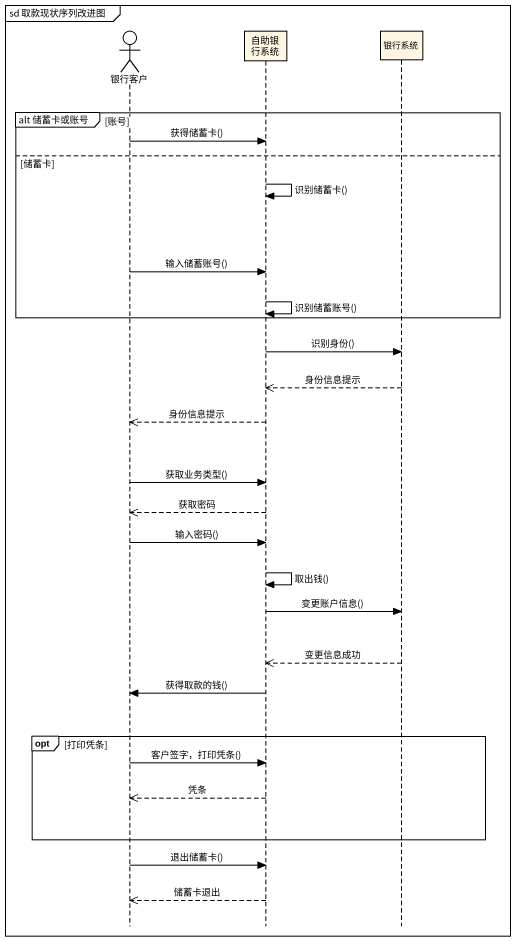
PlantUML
@startuml
mainframe sd 取款现状序列改进图
hide footbox
actor 银行客户
participant 自助银行系统
participant 银行系统

group alt 储蓄卡或账号 [账号]
  银行客户 -> 自助银行系统 : 获得储蓄卡()
else 储蓄卡
  自助银行系统 -> 自助银行系统 : 识别储蓄卡()
  银行客户 -> 自助银行系统 : 输入储蓄账号()
  自助银行系统 -> 自助银行系统 : 识别储蓄账号()
end
自助银行系统 -> 银行系统 : 识别身份()
银行系统 -->> 自助银行系统 : 身份信息提示
自助银行系统 -->> 银行客户 : 身份信息提示
银行客户 -> 自助银行系统 : 获取业务类型()
自助银行系统 -->> 银行客户 : 获取密码
银行客户 -> 自助银行系统 : 输入密码()
自助银行系统 -> 自助银行系统 : 取出钱()
自助银行系统 -> 银行系统 : 变更账户信息()
银行系统 -->> 自助银行系统 : 变更信息成功
自助银行系统 -> 银行客户 : 获得取款的钱()
opt 打印凭条
  银行客户 -> 自助银行系统 : 客户签字，打印凭条()
  自助银行系统 -->> 银行客户 : 凭条
end
银行客户 -> 自助银行系统 : 退出储蓄卡()
自助银行系统 -->> 银行客户 : 储蓄卡退出
@enduml
